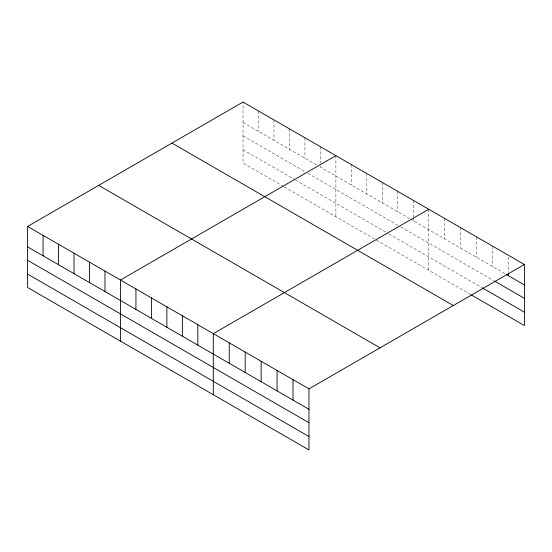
<?xml version="1.0" encoding="UTF-8"?>
<svg xmlns="http://www.w3.org/2000/svg" width="552" height="552" viewBox="0 0 552 552"><rect width="100%" height="100%" fill="white"/><g stroke="black" fill="none" stroke-linecap="round" stroke-linejoin="round"><path stroke-width="0.41" stroke-dasharray="2.76 2.07" d="M243.032 122.489L316.724 165.034M409.577 218.64L320.408 167.159L320.408 163.751M410.308 219.068L505.556 274.054M243.032 135.895L304.932 171.637M307.878 173.342L397.785 225.244M400.731 226.948L493.964 280.775M243.032 149.716L294.616 179.497M295.354 179.924L388.201 233.53M388.939 233.958L481.641 287.475M283.562 186.528L243.032 163.13L243.032 102.044M284.301 186.955L470.766 294.609M508.454 256.99L508.454 272.322M492.508 246.082L492.508 266.519M476.569 236.877L476.569 257.315M460.623 227.672L460.623 248.11M444.677 218.468L444.677 238.906M428.731 209.263L428.731 270.342M413.262 200.328L413.262 217.357M413.262 218.212L413.262 220.765M397.785 191.392L397.785 211.83M382.308 182.457L382.308 202.894M366.832 173.521L366.832 193.966M351.355 164.586L351.355 185.03M335.885 155.657L335.885 216.736M320.408 146.722L320.408 162.902M304.932 137.786L304.932 158.224M289.455 128.851L289.455 149.288M273.978 119.915L273.978 140.353M258.508 110.98L258.508 131.417"/><path stroke-width="0.83" d="M27.6 226.423L308.968 388.87L308.968 449.956L27.6 287.509L27.6 226.423L243.032 102.044L524.4 264.491L524.4 325.577L471.491 295.03M335.885 155.657L120.453 280.03L120.453 341.115M428.731 209.263L213.307 333.643L213.307 394.721M308.968 388.87L524.4 264.491M506.281 274.475L524.4 284.935M494.689 281.189L524.4 298.342M482.365 287.896L524.4 312.163M171.941 143.092L453.309 305.539M98.691 185.382L380.059 347.829M27.6 246.861L308.968 409.308M27.6 260.275L308.968 422.722M27.6 274.096L308.968 436.542M508.454 273.171L508.454 275.731M293.022 379.666L293.022 400.103M277.083 370.461L277.083 390.899M261.137 361.256L261.137 381.694M245.191 352.052L245.191 372.49M229.246 342.847L229.246 363.285M197.83 324.707L197.83 345.145M182.353 315.772L182.353 336.209M166.876 306.836L166.876 327.274M151.4 297.901L151.4 318.338M135.93 288.965L135.93 309.403M104.977 271.094L104.977 291.539M89.5 262.165L89.5 282.603M74.023 253.23L74.023 273.668M58.553 244.294L58.553 264.732M43.077 235.359L43.077 255.797"/></g></svg>
